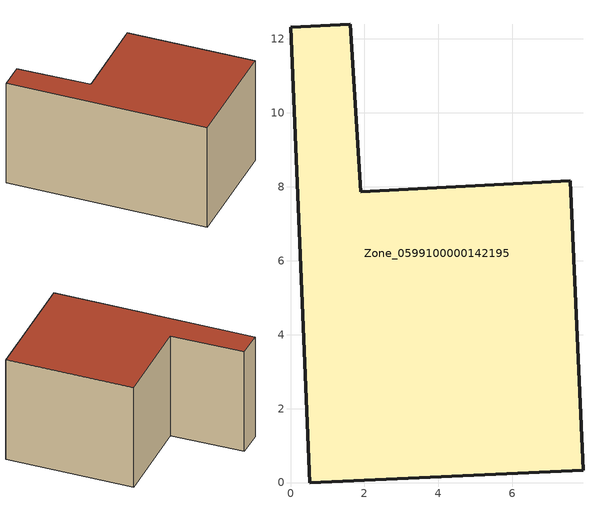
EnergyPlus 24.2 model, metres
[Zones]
Zone_0599100000142195
 floor ground (C_G): 0.52,0 0,12.32 1.62,12.39 1.9,7.87 7.57,8.16 7.91,0.33 z0
 wall outside (C_F): 1.9,7.87 1.62,12.39 0,12.32 0.52,0 7.91,0.33 7.57,8.16 1.9,7.87 z0:6.79
 roof outside (C_R): 7.91,0.33 7.57,8.16 1.9,7.87 1.62,12.39 0,12.32 0.52,0 z6.79
[BUILDING]
Pand.0599100000142195: North Axis=0; Terrain=City; Loads Convergence Tolerance Value=0.04; Temperature Convergence Tolerance Value=0.4; Solar Distribution=FullExterior; Maximum Number of Warmup Days=25; Minimum Number of Warmup Days=1
[Site:Location]
Rotterdam.The.Hague.AP_ZH_NLD Design_Conditions: Latitude=51.96; Longitude=4.45; Time Zone=1; Elevation=-4.5
[SITE:GROUNDTEMPERATURE:BUILDINGSURFACE]
18, 18, 18, 18, 18, 18, 18, 18, 18, 18, 18, 18
[MATERIAL] Thermal Absorptance=0.9; Solar Absorptance=0.7; Visible Absorptance=0.7
Name | Roughness | Thickness | Conductivity | Density | Specific Heat
G.TC.1946 | MediumSmooth | 0.15 | 1 | 540 | 1210
F.TC.1946 | Rough | 0.3 | 0.857143 | 1920 | 840
R.TC.1946 | MediumRough | 0.2 | 0.909091 | 1500 | 1000
[CONSTRUCTION]
C_G: G.TC.1946
C_F: F.TC.1946
C_R: R.TC.1946
[ZONE]
Zone_0599100000142195: Type=1; Multiplier=1; Ceiling Height=Autocalculate; Volume=Autocalculate; Floor Area=autocalculate; Part of Total Floor Area=Yes
[ZONEINFILTRATION:DESIGNFLOWRATE]
Infil_Zone_0599100000142195: Zone or ZoneList or Space or SpaceList=Zone_0599100000142195; Schedule=AlwaysOn; Design Flow Rate Calculation Method=Flow/Area; Flow Rate per Floor Area=0.003; Constant Term Coefficient=1; Temperature Term Coefficient=0; Velocity Term Coefficient=0; Velocity Squared Term Coefficient=0
[HVACTEMPLATE:ZONE:IDEALLOADSAIRSYSTEM]
Zone_0599100000142195: Maximum Heating Supply Air Temperature=50; Minimum Cooling Supply Air Temperature=13; Maximum Heating Supply Air Humidity Ratio=0.0156; Minimum Cooling Supply Air Humidity Ratio=0.0077; Heating Limit=NoLimit; Cooling Limit=NoLimit; Dehumidification Control Type=ConstantSensibleHeatRatio; Cooling Sensible Heat Ratio=0.7; Dehumidification Setpoint=60; Humidification Control Type=None; Humidification Setpoint=30; Outdoor Air Method=None; Outdoor Air Flow Rate per Person=0.00944; Outdoor Air Flow Rate per Zone Floor Area=0; Outdoor Air Flow Rate per Zone=0; Demand Controlled Ventilation Type=None; Outdoor Air Economizer Type=NoEconomizer; Heat Recovery Type=None; Sensible Heat Recovery Effectiveness=0.7; Latent Heat Recovery Effectiveness=0.65
[ZONECONTROL:THERMOSTAT]
ThermostatControl_Zone_0599100000142195: Zone or ZoneList=Zone_0599100000142195; Control Type Schedule=DualSetpointControlType; Control 1=Thermostat_Zone_0599100000142195; Temperature Difference Between Cutout And Setpoint=0
[THERMOSTATSETPOINT:DUALSETPOINT]
Thermostat_Zone_0599100000142195: Heating Setpoint Temperature Schedule=HeatingSetpoint_Zone_0599100000142195; Cooling Setpoint Temperature Schedule=CoolingSetpoint_Zone_0599100000142195
[SCHEDULE:COMPACT]
HeatingSetpoint_Zone_0599100000142195: Through: 12/31, For: AllDays, Until: 24:00, 21
CoolingSetpoint_Zone_0599100000142195: Through: 12/31, For: AllDays, Until: 24:00, 24
DualSetpointControlType: Through: 12/31, For: AllDays, Until: 24:00, 4
AlwaysOn: Through: 12/31, For: AllDays, Until: 24:00, 1
